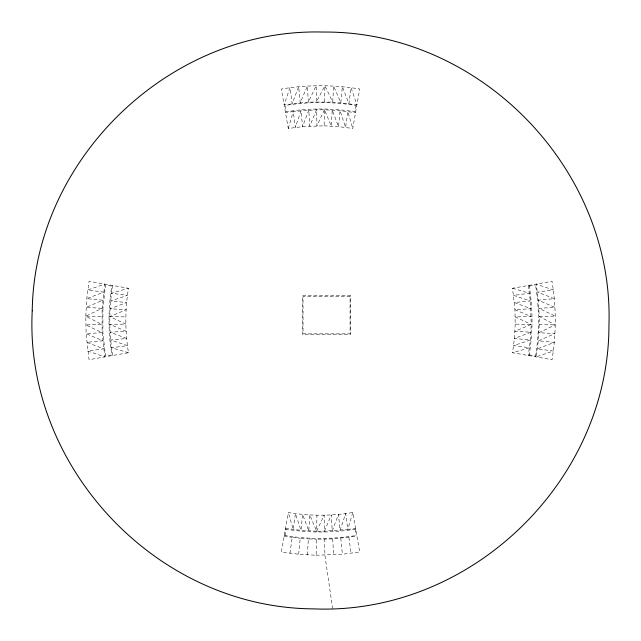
<?xml version="1.0" encoding="UTF-8"?>
<svg xmlns="http://www.w3.org/2000/svg" width="641" height="641" viewBox="0 0 641 641"><rect width="100%" height="100%" fill="white"/><g stroke="black" fill="none" stroke-linecap="round" stroke-linejoin="round"><path stroke-width="0.48" stroke-dasharray="3.21 2.4" d="M324.122 125.82L338.488 126.622L352.75 128.472L359.713 89.019C333.825 84.66 307.223 84.66 281.335 89.019L288.29 128.472L302.56 126.622L324.122 125.82L324.426 109.803L340.034 110.669L355.539 112.696M324.586 101.791L324.899 85.766L332.703 102.087L356.925 104.804L351.06 87.721L348.888 103.602L342.366 86.743L340.812 102.696L333.64 86.094L332.703 102.087L308.337 102.087L284.115 104.804L289.98 87.721L292.152 103.602L298.674 86.743L300.228 102.696L307.4 86.094L308.337 102.087L316.149 85.766L316.454 101.791L324.899 85.766M316.149 555.234L342.366 554.257L359.713 551.981L352.75 512.528C331.453 516.077 309.587 516.077 288.29 512.528L281.335 551.981L298.674 554.257L316.149 555.234L316.454 539.209L332.703 538.913L356.925 536.197M285.509 528.304L301.006 530.331L316.614 531.197L316.926 515.18M85.79 316.125L86.767 298.658L89.043 281.311L128.496 288.266C124.947 309.563 124.947 331.437 128.496 352.734L89.043 359.689L86.11 333.616L85.79 316.125L102.111 308.313L104.82 284.091L87.737 289.964L103.618 292.136L86.767 298.658L102.712 300.212L86.11 307.384L102.111 308.313L102.111 332.687L104.82 356.909L87.737 351.036L103.618 348.864L86.767 342.342L102.712 340.788L86.11 333.616L102.111 332.687L85.79 324.875L101.807 324.562L85.79 316.125L101.807 316.438M112.712 355.515C108.842 332.383 108.842 308.617 112.712 285.485M515.196 324.098L514.403 338.464L512.544 352.734L551.997 359.689C556.356 333.801 556.356 307.199 551.997 281.311L512.544 288.266L514.931 309.715L515.196 324.098L531.221 324.41L530.347 340.018L528.328 355.515M539.233 324.562L538.328 340.788L536.221 356.909L553.303 351.036L537.422 348.864L554.273 342.342L538.328 340.788L554.93 333.616L538.929 332.687L555.25 324.875L539.233 316.438L538.328 300.212L536.221 284.091L553.303 289.964L537.422 292.136L554.273 298.658L538.328 300.212L554.93 307.384L538.929 308.313L555.25 316.125L539.233 316.438L539.233 324.562L555.25 324.875M307.4 554.906L308.337 538.913L316.454 539.209M298.674 554.257L300.228 538.304L308.337 538.913M529.113 355.651C533.008 332.431 533.008 308.569 529.113 285.349M535.427 356.765C539.434 332.807 539.474 308.193 535.411 284.235M289.98 553.279L292.152 537.398L300.228 538.304M285.045 535.531L286.158 529.218C309.13 533 332.711 532.935 355.675 529.097M288.29 128.472L293.233 111.534L316.614 109.803L324.426 109.803L331.309 126.085L332.238 110.092L338.488 126.622L340.034 110.669L345.635 127.415L347.807 111.534L352.75 128.472M352.75 512.528L347.807 529.466L324.426 531.197L316.614 531.197L309.731 514.915L308.802 530.908L302.56 514.378L301.006 530.331L295.405 513.585L293.233 529.466L288.29 512.528M324.426 109.803L316.926 125.82L316.614 109.803L309.731 126.085L308.802 110.092L302.56 126.622L301.006 110.669L295.405 127.415L293.233 111.534L285.509 112.696M316.614 531.197L324.122 515.18L324.426 531.197L331.309 514.915L332.238 530.908L338.488 514.378L340.034 530.331L345.635 513.585L347.807 529.466L355.539 528.304M128.496 352.734L111.558 347.783L127.439 345.611L110.693 340.018L126.638 338.464L110.108 332.222L126.109 331.285L109.819 324.41L125.844 324.098L109.819 316.59L126.109 309.715L110.108 308.778L126.638 302.536L110.693 300.982L127.439 295.389L111.558 293.217L128.496 288.266M528.328 285.485L530.347 300.982L531.221 324.41L514.931 331.285L530.932 332.222L514.403 338.464L530.347 340.018L513.601 345.611L529.482 347.783L512.544 352.734M529.218 286.142L535.507 285.029M284.251 535.411C308.209 539.418 332.831 539.458 356.781 535.387M109.819 316.59L125.844 316.902M284.115 536.197L292.152 537.398M529.218 354.858L535.523 355.971M285.373 529.073L286.158 529.218M512.544 288.266L529.482 293.217L513.601 295.389L530.347 300.982L514.403 302.536L530.932 308.778L514.931 309.715L531.221 316.59L515.196 316.902L531.221 324.41M355.05 529.194L355.995 535.531M332.631 608.71L324.899 555.234L324.586 539.209M348.888 537.398L351.06 553.279M340.812 538.304L342.366 554.257M332.703 538.913L333.64 554.906M102.913 308.361L102.913 332.639L105.493 355.971L111.806 354.858C108.073 332.158 108.073 308.842 111.806 286.142L105.493 285.029L102.913 308.361M355.995 105.469L354.882 111.782C332.174 108.049 308.866 108.049 286.158 111.782L285.045 105.469C308.489 101.607 332.551 101.607 355.995 105.469M350.707 295.773L302.392 295.773L302.392 334.466L350.707 334.466L350.707 295.773M350.066 296.414L303.033 296.414L303.033 333.825L350.066 333.825L350.066 296.414"/><path stroke-width="0.96" d="M32.226 310.813C24.214 467.241 156.62 607.668 313.249 608.87C469.749 615.56 609.054 481.984 608.942 325.348C614.318 168.799 479.572 30.616 322.944 32.05C170.458 27.843 34.422 158.287 32.226 310.813"/></g></svg>
